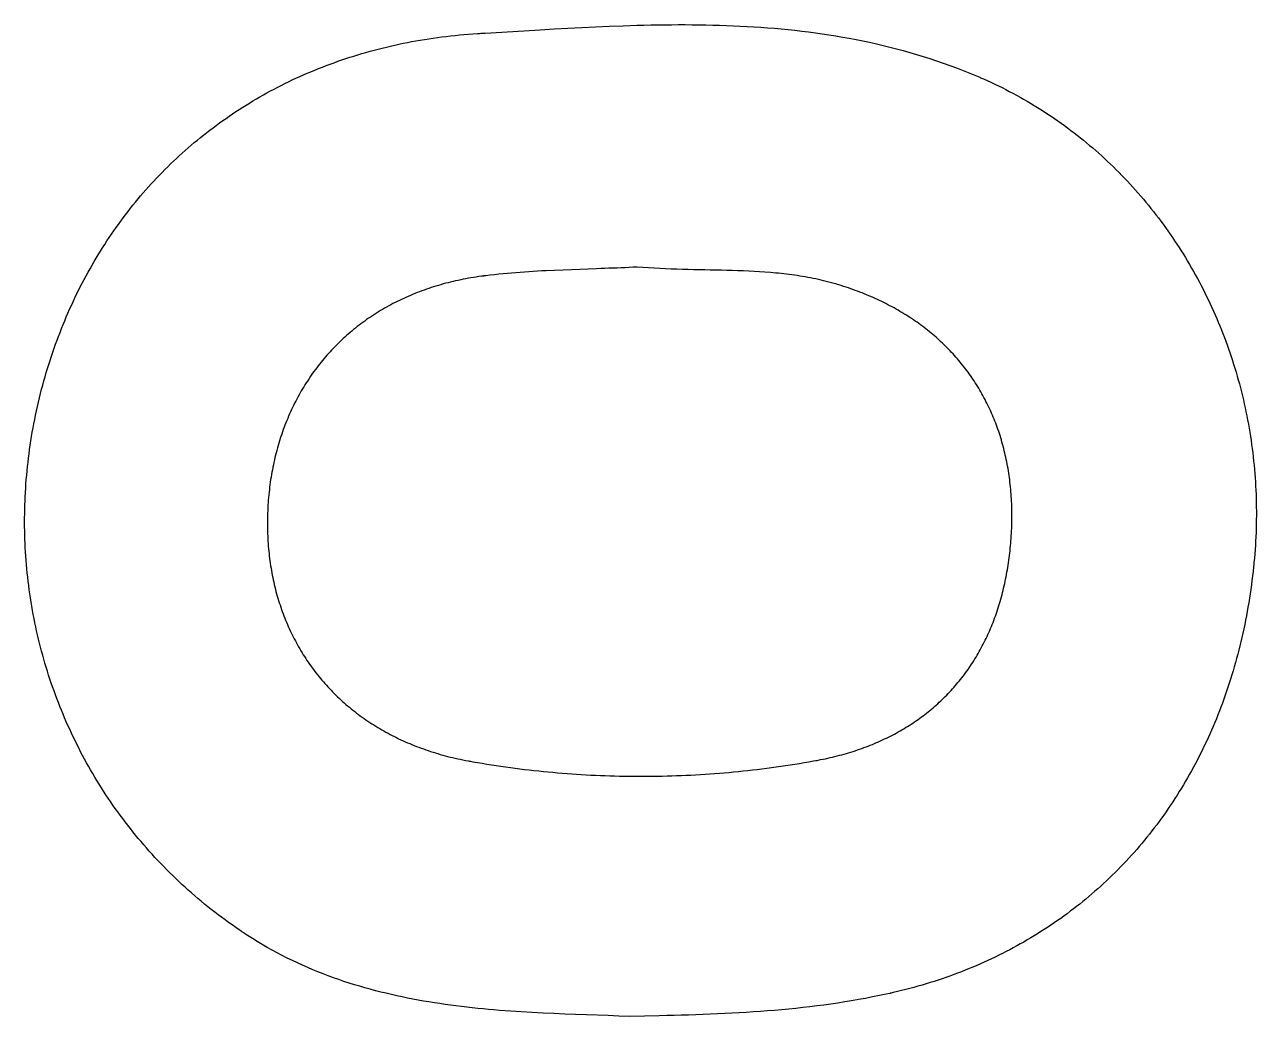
# Model space of a CAD drawing. Extents: x -2412.6 to -2376.5, y -227.2 to -193.2.
# Drawn here: x -2407.043 to -2403.413, y -214.697 to -211.777 of the extents above; entities that cross this region are included whole.
import ezdxf

# ---------------------------------------------------------------- set-up
doc = ezdxf.new("R2010")
doc.units = 0
doc.layers.add('WORK_LAYER', color=254, linetype='CONTINUOUS')

msp = doc.modelspace()

# ---------------------------------------------------------------- linework, layer by layer
at = {"layer": 'WORK_LAYER'}
for points in [[(-2405.26, -214.6974), (-2405.2917, -214.6964), (-2405.3235, -214.6954), (-2405.3873, -214.6933), (-2405.4193, -214.6921), (-2405.4514, -214.6909), (-2405.4834, -214.6895), (-2405.5155, -214.688), (-2405.5476, -214.6863), (-2405.5797, -214.6844), (-2405.6118, -214.6822), (-2405.6439, -214.6798), (-2405.66, -214.6784), (-2405.676, -214.677), (-2405.692, -214.6755), (-2405.708, -214.6739), (-2405.724, -214.6722), (-2405.74, -214.6704), (-2405.756, -214.6686), (-2405.772, -214.6666), (-2405.788, -214.6645), (-2405.8039, -214.6623), (-2405.8198, -214.66), (-2405.8357, -214.6575), (-2405.8516, -214.655), (-2405.8675, -214.6523), (-2405.8833, -214.6495), (-2405.8991, -214.6465), (-2405.9149, -214.6434), (-2405.9307, -214.6402), (-2405.9464, -214.6368), (-2405.9622, -214.6333), (-2405.9779, -214.6296), (-2405.9935, -214.6258), (-2406.0091, -214.6218), (-2406.0247, -214.6176), (-2406.0403, -214.6133), (-2406.0558, -214.6088), (-2406.0713, -214.6042), (-2406.0868, -214.5993), (-2406.1022, -214.5943), (-2406.1176, -214.5891), (-2406.1329, -214.5836), (-2406.1482, -214.578), (-2406.1635, -214.5722), (-2406.1787, -214.5662), (-2406.1939, -214.56), (-2406.209, -214.5536), (-2406.224, -214.547), (-2406.2391, -214.5401), (-2406.254, -214.5331), (-2406.269, -214.5258), (-2406.2838, -214.5183), (-2406.2987, -214.5105), (-2406.3134, -214.5025), (-2406.3281, -214.4943), (-2406.3428, -214.4858), (-2406.3574, -214.4771), (-2406.3719, -214.4681), (-2406.3864, -214.4589), (-2406.4008, -214.4494), (-2406.4026, -214.4482), (-2406.4029, -214.4481), (-2406.4032, -214.4479), (-2406.4038, -214.4474), (-2406.4052, -214.4465), (-2406.4105, -214.4429), (-2406.4211, -214.4356), (-2406.4316, -214.4283), (-2406.4421, -214.4208), (-2406.4525, -214.4133), (-2406.4627, -214.4057), (-2406.4729, -214.398), (-2406.483, -214.3903), (-2406.4931, -214.3824), (-2406.503, -214.3745), (-2406.5129, -214.3666), (-2406.5226, -214.3585), (-2406.5323, -214.3504), (-2406.5419, -214.3422), (-2406.5515, -214.3339), (-2406.5609, -214.3256), (-2406.5703, -214.3171), (-2406.5795, -214.3087), (-2406.5887, -214.3001), (-2406.5978, -214.2915), (-2406.6068, -214.2828), (-2406.6158, -214.274), (-2406.6246, -214.2652), (-2406.6333, -214.2563), (-2406.642, -214.2473), (-2406.6506, -214.2383), (-2406.6591, -214.2292), (-2406.6675, -214.22), (-2406.6758, -214.2108), (-2406.684, -214.2015), (-2406.6922, -214.1921), (-2406.7002, -214.1827), (-2406.7082, -214.1732), (-2406.7161, -214.1637), (-2406.7239, -214.1541), (-2406.7316, -214.1444), (-2406.7392, -214.1347), (-2406.7467, -214.1249), (-2406.7541, -214.1151), (-2406.7615, -214.1052), (-2406.7687, -214.0953), (-2406.7759, -214.0852), (-2406.783, -214.0752), (-2406.79, -214.0651), (-2406.7969, -214.0549), (-2406.8037, -214.0447), (-2406.8104, -214.0344), (-2406.817, -214.024), (-2406.8235, -214.0137), (-2406.83, -214.0032), (-2406.8363, -213.9927), (-2406.8426, -213.9822), (-2406.8487, -213.9716), (-2406.8548, -213.961), (-2406.8608, -213.9503), (-2406.8667, -213.9395), (-2406.8725, -213.9287), (-2406.8782, -213.9179), (-2406.8838, -213.907), (-2406.8893, -213.8961), (-2406.8947, -213.8851), (-2406.9, -213.8741), (-2406.9053, -213.8631), (-2406.9104, -213.852), (-2406.9155, -213.8408), (-2406.9204, -213.8296), (-2406.9253, -213.8184), (-2406.93, -213.8071), (-2406.9347, -213.7958), (-2406.9393, -213.7845), (-2406.9437, -213.7731), (-2406.9481, -213.7617), (-2406.9524, -213.7502), (-2406.9566, -213.7387), (-2406.9607, -213.7272), (-2406.9647, -213.7156), (-2406.9686, -213.704), (-2406.9724, -213.6923), (-2406.9761, -213.6806), (-2406.9797, -213.6689), (-2406.9832, -213.6572), (-2406.9866, -213.6454), (-2406.9899, -213.6336), (-2406.9931, -213.6217), (-2406.9963, -213.6099), (-2406.9993, -213.598), (-2407.0022, -213.586), (-2407.005, -213.5741), (-2407.0077, -213.5621), (-2407.0104, -213.55), (-2407.0129, -213.538), (-2407.0153, -213.5259), (-2407.0176, -213.5138), (-2407.0199, -213.5017), (-2407.022, -213.4895), (-2407.024, -213.4774), (-2407.0259, -213.4652), (-2407.0278, -213.4529), (-2407.0295, -213.4407), (-2407.0311, -213.4284), (-2407.0326, -213.4161), (-2407.034, -213.4038), (-2407.0353, -213.3915), (-2407.0366, -213.3791), (-2407.0377, -213.3668), (-2407.0387, -213.3544), (-2407.0396, -213.342), (-2407.0404, -213.3296), (-2407.0411, -213.3171), (-2407.0417, -213.3047), (-2407.0422, -213.2922), (-2407.0426, -213.2797), (-2407.0429, -213.2672), (-2407.0431, -213.2547), (-2407.0431, -213.2422), (-2407.0431, -213.2296), (-2407.043, -213.2171), (-2407.0428, -213.2045), (-2407.0424, -213.1919), (-2407.042, -213.1794), (-2407.0414, -213.1668), (-2407.0408, -213.1542), (-2407.04, -213.1416), (-2407.0392, -213.1289), (-2407.0382, -213.1163), (-2407.0371, -213.1037), (-2407.0359, -213.0911), (-2407.0346, -213.0784), (-2407.0332, -213.0658), (-2407.0317, -213.0531), (-2407.0301, -213.0405), (-2407.0284, -213.0278), (-2407.0266, -213.0152), (-2407.0246, -213.0025), (-2407.0226, -212.9898), (-2407.0205, -212.9772), (-2407.0182, -212.9645), (-2407.0158, -212.9518), (-2407.0134, -212.9392), (-2407.0108, -212.9265), (-2407.0081, -212.9139), (-2407.0053, -212.9012), (-2407.0024, -212.8886), (-2406.9993, -212.8759), (-2406.9962, -212.8633), (-2406.993, -212.8506), (-2406.9913, -212.8443), (-2406.9897, -212.8381), (-2406.9863, -212.8259), (-2406.9828, -212.8136), (-2406.9793, -212.8015), (-2406.9757, -212.7894), (-2406.9719, -212.7773), (-2406.9681, -212.7653), (-2406.9642, -212.7534), (-2406.9602, -212.7415), (-2406.9561, -212.7297), (-2406.952, -212.7179), (-2406.9477, -212.7062), (-2406.9434, -212.6946), (-2406.9389, -212.683), (-2406.9344, -212.6715), (-2406.9298, -212.66), (-2406.9251, -212.6486), (-2406.9203, -212.6372), (-2406.9155, -212.626), (-2406.9105, -212.6147), (-2406.9055, -212.6036), (-2406.9004, -212.5925), (-2406.8952, -212.5814), (-2406.8899, -212.5705), (-2406.8845, -212.5596), (-2406.8791, -212.5487), (-2406.8735, -212.5379), (-2406.8679, -212.5272), (-2406.8622, -212.5166), (-2406.8564, -212.506), (-2406.8505, -212.4955), (-2406.8446, -212.485), (-2406.8386, -212.4746), (-2406.8324, -212.4643), (-2406.8263, -212.454), (-2406.82, -212.4438), (-2406.8136, -212.4337), (-2406.8072, -212.4236), (-2406.8007, -212.4136), (-2406.7941, -212.4037), (-2406.7874, -212.3939), (-2406.7807, -212.3841), (-2406.7738, -212.3743), (-2406.7669, -212.3647), (-2406.7599, -212.3551), (-2406.7529, -212.3456), (-2406.7457, -212.3362), (-2406.7385, -212.3268), (-2406.7312, -212.3175), (-2406.7239, -212.3083), (-2406.7164, -212.2991), (-2406.7089, -212.29), (-2406.7013, -212.281), (-2406.6936, -212.2721), (-2406.6859, -212.2632), (-2406.6781, -212.2544), (-2406.6702, -212.2457), (-2406.6622, -212.2371), (-2406.6542, -212.2285), (-2406.6461, -212.22), (-2406.6379, -212.2116), (-2406.6296, -212.2032), (-2406.6213, -212.1949), (-2406.6129, -212.1867), (-2406.6044, -212.1786), (-2406.5959, -212.1706), (-2406.5873, -212.1626), (-2406.5786, -212.1547), (-2406.5698, -212.1469), (-2406.561, -212.1392), (-2406.5521, -212.1315), (-2406.5431, -212.1239), (-2406.5341, -212.1164), (-2406.525, -212.109), (-2406.5158, -212.1016), (-2406.5066, -212.0944), (-2406.4973, -212.0872), (-2406.4879, -212.0801), (-2406.4785, -212.0731), (-2406.469, -212.0661), (-2406.4594, -212.0592), (-2406.4497, -212.0525), (-2406.44, -212.0458), (-2406.4303, -212.0391), (-2406.4204, -212.0326), (-2406.4105, -212.0262), (-2406.4005, -212.0198), (-2406.3905, -212.0135), (-2406.3804, -212.0073), (-2406.3703, -212.0012), (-2406.36, -211.9951), (-2406.3497, -211.9892), (-2406.3394, -211.9833), (-2406.329, -211.9776), (-2406.3185, -211.9719), (-2406.308, -211.9663), (-2406.2974, -211.9607), (-2406.2867, -211.9553), (-2406.276, -211.9499), (-2406.2652, -211.9447), (-2406.2544, -211.9395), (-2406.2435, -211.9344), (-2406.2325, -211.9294), (-2406.2215, -211.9245), (-2406.2104, -211.9197), (-2406.1993, -211.915), (-2406.1881, -211.9103), (-2406.1768, -211.9058), (-2406.1655, -211.9013), (-2406.1541, -211.8969), (-2406.1427, -211.8927), (-2406.1312, -211.8885), (-2406.1197, -211.8844), (-2406.1081, -211.8804), (-2406.0964, -211.8765), (-2406.0847, -211.8726), (-2406.0729, -211.8689), (-2406.0611, -211.8653), (-2406.0493, -211.8617), (-2406.0373, -211.8583), (-2406.0253, -211.8549), (-2406.0133, -211.8517), (-2406.0012, -211.8485), (-2405.9891, -211.8454), (-2405.9769, -211.8424), (-2405.9646, -211.8396), (-2405.9523, -211.8368), (-2405.94, -211.8341), (-2405.9276, -211.8315), (-2405.9151, -211.829), (-2405.9026, -211.8266), (-2405.89, -211.8243), (-2405.8774, -211.8221), (-2405.8648, -211.82), (-2405.852, -211.818), (-2405.8393, -211.8161), (-2405.8265, -211.8143), (-2405.8136, -211.8126), (-2405.8007, -211.811), (-2405.7878, -211.8095), (-2405.7748, -211.808), (-2405.7617, -211.8067), (-2405.7486, -211.8055), (-2405.7355, -211.8044), (-2405.7223, -211.8034), (-2405.709, -211.8025), (-2405.7024, -211.8021), (-2405.6991, -211.8019), (-2405.6982, -211.8019), (-2405.6978, -211.8018), (-2405.6975, -211.8018), (-2405.6962, -211.8018), (-2405.6861, -211.8012), (-2405.6048, -211.7964), (-2405.5235, -211.7916), (-2405.4829, -211.7892), (-2405.4422, -211.787), (-2405.4015, -211.7849), (-2405.3608, -211.783), (-2405.3201, -211.7812), (-2405.2794, -211.7797), (-2405.2387, -211.7784), (-2405.2184, -211.7779), (-2405.198, -211.7774), (-2405.1777, -211.7771), (-2405.1574, -211.7768), (-2405.1371, -211.7766), (-2405.1168, -211.7765), (-2405.0965, -211.7765), (-2405.0762, -211.7766), (-2405.0559, -211.7768), (-2405.0356, -211.7771), (-2405.0154, -211.7776), (-2404.9951, -211.7781), (-2404.9749, -211.7788), (-2404.9546, -211.7796), (-2404.9344, -211.7805), (-2404.9142, -211.7816), (-2404.894, -211.7828), (-2404.8738, -211.7841), (-2404.8536, -211.7856), (-2404.8335, -211.7873), (-2404.8134, -211.7891), (-2404.7932, -211.791), (-2404.7731, -211.7932), (-2404.753, -211.7955), (-2404.7329, -211.7979), (-2404.7129, -211.8006), (-2404.6928, -211.8034), (-2404.6728, -211.8064), (-2404.6528, -211.8096), (-2404.6328, -211.813), (-2404.6129, -211.8165), (-2404.5929, -211.8203), (-2404.573, -211.8243), (-2404.5531, -211.8285), (-2404.5332, -211.8329), (-2404.5134, -211.8375), (-2404.4936, -211.8424), (-2404.4738, -211.8475), (-2404.454, -211.8528), (-2404.4342, -211.8583), (-2404.4145, -211.8641), (-2404.3948, -211.8701), (-2404.3751, -211.8764), (-2404.3555, -211.8829), (-2404.3358, -211.8896), (-2404.3162, -211.8967), (-2404.2967, -211.904), (-2404.2771, -211.9115), (-2404.2576, -211.9193), (-2404.2382, -211.9274), (-2404.2284, -211.9316), (-2404.2272, -211.9321), (-2404.2259, -211.9327), (-2404.2231, -211.9339), (-2404.2175, -211.9364), (-2404.2064, -211.9413), (-2404.1954, -211.9464), (-2404.1845, -211.9515), (-2404.1736, -211.9567), (-2404.1628, -211.9621), (-2404.152, -211.9675), (-2404.1413, -211.973), (-2404.1307, -211.9786), (-2404.1201, -211.9844), (-2404.1096, -211.9902), (-2404.0992, -211.996), (-2404.0888, -212.002), (-2404.0785, -212.0081), (-2404.0683, -212.0143), (-2404.0581, -212.0205), (-2404.048, -212.0268), (-2404.038, -212.0333), (-2404.028, -212.0398), (-2404.0181, -212.0464), (-2404.0082, -212.0531), (-2403.9985, -212.0598), (-2403.9888, -212.0667), (-2403.9791, -212.0736), (-2403.9696, -212.0806), (-2403.9601, -212.0878), (-2403.9507, -212.0949), (-2403.9413, -212.1022), (-2403.932, -212.1095), (-2403.9228, -212.117), (-2403.9137, -212.1245), (-2403.9046, -212.1321), (-2403.8956, -212.1397), (-2403.8867, -212.1475), (-2403.8779, -212.1553), (-2403.8691, -212.1632), (-2403.8604, -212.1712), (-2403.8518, -212.1792), (-2403.8432, -212.1873), (-2403.8347, -212.1955), (-2403.8263, -212.2038), (-2403.818, -212.2121), (-2403.8097, -212.2205), (-2403.8015, -212.229), (-2403.7934, -212.2376), (-2403.7854, -212.2462), (-2403.7774, -212.2549), (-2403.7696, -212.2637), (-2403.7618, -212.2725), (-2403.754, -212.2814), (-2403.7464, -212.2904), (-2403.7388, -212.2994), (-2403.7313, -212.3085), (-2403.7239, -212.3177), (-2403.7166, -212.3269), (-2403.7093, -212.3362), (-2403.7021, -212.3456), (-2403.695, -212.355), (-2403.688, -212.3645), (-2403.6811, -212.3741), (-2403.6742, -212.3837), (-2403.6675, -212.3933), (-2403.6608, -212.4031), (-2403.6542, -212.4129), (-2403.6476, -212.4227), (-2403.6412, -212.4326), (-2403.6348, -212.4426), (-2403.6285, -212.4526), (-2403.6224, -212.4627), (-2403.6162, -212.4728), (-2403.6102, -212.483), (-2403.6043, -212.4933), (-2403.5984, -212.5036), (-2403.5926, -212.5139), (-2403.5869, -212.5243), (-2403.5813, -212.5348), (-2403.5758, -212.5453), (-2403.5704, -212.5559), (-2403.565, -212.5665), (-2403.5598, -212.5771), (-2403.5546, -212.5878), (-2403.5495, -212.5986), (-2403.5445, -212.6094), (-2403.5396, -212.6203), (-2403.5348, -212.6312), (-2403.53, -212.6421), (-2403.5254, -212.6531), (-2403.5208, -212.6641), (-2403.5164, -212.6752), (-2403.512, -212.6863), (-2403.5077, -212.6975), (-2403.5035, -212.7087), (-2403.4994, -212.72), (-2403.4954, -212.7313), (-2403.4915, -212.7426), (-2403.4877, -212.754), (-2403.4839, -212.7654), (-2403.4803, -212.7768), (-2403.4767, -212.7883), (-2403.4733, -212.7999), (-2403.4699, -212.8114), (-2403.4666, -212.823), (-2403.4634, -212.8347), (-2403.4604, -212.8464), (-2403.4574, -212.8581), (-2403.4545, -212.8698), (-2403.4517, -212.8816), (-2403.449, -212.8934), (-2403.4464, -212.9052), (-2403.4439, -212.9171), (-2403.4414, -212.929), (-2403.4391, -212.9409), (-2403.4369, -212.9529), (-2403.4348, -212.9649), (-2403.4328, -212.9769), (-2403.4308, -212.989), (-2403.429, -213.001), (-2403.4273, -213.0131), (-2403.4256, -213.0253), (-2403.4241, -213.0374), (-2403.4227, -213.0496), (-2403.4214, -213.0618), (-2403.4201, -213.074), (-2403.419, -213.0863), (-2403.418, -213.0986), (-2403.417, -213.1109), (-2403.4162, -213.1232), (-2403.4155, -213.1355), (-2403.4149, -213.1479), (-2403.4143, -213.1602), (-2403.4139, -213.1726), (-2403.4136, -213.1851), (-2403.4134, -213.1975), (-2403.4133, -213.2099), (-2403.4133, -213.2224), (-2403.4134, -213.2349), (-2403.4136, -213.2474), (-2403.4139, -213.2599), (-2403.4143, -213.2724), (-2403.4149, -213.2849), (-2403.4155, -213.2975), (-2403.4162, -213.3101), (-2403.4171, -213.3226), (-2403.418, -213.3352), (-2403.4191, -213.3478), (-2403.4203, -213.3604), (-2403.4206, -213.3636), (-2403.4207, -213.3651), (-2403.4209, -213.3668), (-2403.4216, -213.3735), (-2403.423, -213.3869), (-2403.4246, -213.4002), (-2403.4262, -213.4135), (-2403.4279, -213.4267), (-2403.4298, -213.4399), (-2403.4317, -213.453), (-2403.4337, -213.4661), (-2403.4358, -213.4791), (-2403.438, -213.4921), (-2403.4403, -213.505), (-2403.4427, -213.5179), (-2403.4451, -213.5307), (-2403.4477, -213.5434), (-2403.4503, -213.5561), (-2403.4531, -213.5688), (-2403.4559, -213.5813), (-2403.4589, -213.5939), (-2403.4619, -213.6063), (-2403.465, -213.6188), (-2403.4682, -213.6311), (-2403.4714, -213.6434), (-2403.4748, -213.6557), (-2403.4783, -213.6678), (-2403.4818, -213.68), (-2403.4855, -213.692), (-2403.4892, -213.7041), (-2403.493, -213.716), (-2403.4969, -213.7279), (-2403.5009, -213.7397), (-2403.5049, -213.7515), (-2403.5091, -213.7632), (-2403.5134, -213.7749), (-2403.5177, -213.7865), (-2403.5221, -213.798), (-2403.5266, -213.8095), (-2403.5312, -213.8209), (-2403.5359, -213.8322), (-2403.5406, -213.8435), (-2403.5455, -213.8547), (-2403.5504, -213.8659), (-2403.5554, -213.877), (-2403.5605, -213.888), (-2403.5657, -213.899), (-2403.5709, -213.9099), (-2403.5763, -213.9207), (-2403.5817, -213.9315), (-2403.5872, -213.9422), (-2403.5928, -213.9528), (-2403.5984, -213.9634), (-2403.6042, -213.9739), (-2403.61, -213.9843), (-2403.6159, -213.9947), (-2403.6219, -214.005), (-2403.628, -214.0153), (-2403.6342, -214.0255), (-2403.6404, -214.0356), (-2403.6467, -214.0456), (-2403.6531, -214.0556), (-2403.6596, -214.0655), (-2403.6661, -214.0753), (-2403.6728, -214.0851), (-2403.6795, -214.0948), (-2403.6863, -214.1044), (-2403.6931, -214.114), (-2403.7001, -214.1235), (-2403.7071, -214.1329), (-2403.7142, -214.1422), (-2403.7214, -214.1515), (-2403.7286, -214.1607), (-2403.7359, -214.1698), (-2403.7433, -214.1789), (-2403.7508, -214.1879), (-2403.7584, -214.1968), (-2403.766, -214.2056), (-2403.7737, -214.2144), (-2403.7815, -214.2231), (-2403.7893, -214.2317), (-2403.7973, -214.2402), (-2403.8053, -214.2487), (-2403.8133, -214.2571), (-2403.8215, -214.2654), (-2403.8297, -214.2737), (-2403.838, -214.2818), (-2403.8464, -214.2899), (-2403.8548, -214.2979), (-2403.8633, -214.3059), (-2403.8719, -214.3137), (-2403.8805, -214.3215), (-2403.8893, -214.3292), (-2403.8981, -214.3368), (-2403.9069, -214.3444), (-2403.9159, -214.3519), (-2403.9249, -214.3592), (-2403.9339, -214.3666), (-2403.9431, -214.3738), (-2403.9523, -214.3809), (-2403.9616, -214.388), (-2403.9709, -214.395), (-2403.9804, -214.4019), (-2403.9899, -214.4088), (-2403.9994, -214.4155), (-2404.009, -214.4222), (-2404.0187, -214.4288), (-2404.0285, -214.4353), (-2404.0383, -214.4417), (-2404.0482, -214.448), (-2404.0582, -214.4543), (-2404.0682, -214.4604), (-2404.0783, -214.4665), (-2404.0885, -214.4725), (-2404.0987, -214.4785), (-2404.109, -214.4843), (-2404.1193, -214.49), (-2404.1297, -214.4957), (-2404.1402, -214.5013), (-2404.1508, -214.5068), (-2404.1614, -214.5122), (-2404.1721, -214.5175), (-2404.1828, -214.5227), (-2404.1936, -214.5279), (-2404.2045, -214.533), (-2404.2154, -214.5379), (-2404.2264, -214.5428), (-2404.2374, -214.5476), (-2404.2485, -214.5523), (-2404.2597, -214.5569), (-2404.271, -214.5615), (-2404.2823, -214.5659), (-2404.2936, -214.5703), (-2404.305, -214.5745), (-2404.3165, -214.5787), (-2404.328, -214.5828), (-2404.3396, -214.5868), (-2404.3513, -214.5907), (-2404.363, -214.5945), (-2404.3748, -214.5982), (-2404.3866, -214.6018), (-2404.3985, -214.6053), (-2404.4105, -214.6088), (-2404.4225, -214.6121), (-2404.4345, -214.6154), (-2404.4467, -214.6185), (-2404.4589, -214.6216), (-2404.4711, -214.6246), (-2404.4834, -214.6274), (-2404.4895, -214.6288), (-2404.4911, -214.6292), (-2404.4919, -214.6294), (-2404.4922, -214.6294), (-2404.4924, -214.6295), (-2404.4937, -214.6298), (-2404.5038, -214.632), (-2404.5242, -214.6363), (-2404.5446, -214.6404), (-2404.5651, -214.6444), (-2404.5855, -214.6481), (-2404.606, -214.6516), (-2404.6265, -214.655), (-2404.647, -214.6582), (-2404.6676, -214.6612), (-2404.6881, -214.6641), (-2404.7088, -214.6667), (-2404.7294, -214.6693), (-2404.7501, -214.6717), (-2404.7708, -214.6739), (-2404.7915, -214.676), (-2404.8123, -214.678), (-2404.8331, -214.6798), (-2404.854, -214.6815), (-2404.8749, -214.6831), (-2404.8958, -214.6846), (-2404.9168, -214.6859), (-2404.9379, -214.6872), (-2404.9589, -214.6884), (-2404.9801, -214.6895), (-2405.0013, -214.6904), (-2405.0225, -214.6914), (-2405.0438, -214.6922), (-2405.0651, -214.6929), (-2405.0865, -214.6936), (-2405.108, -214.6943), (-2405.1295, -214.6948), (-2405.1511, -214.6954), (-2405.1728, -214.6959), (-2405.2163, -214.6967)], [(-2405.2383, -212.4906), (-2405.25, -212.4912), (-2405.2617, -212.4917), (-2405.2735, -212.4923), (-2405.2854, -212.4928), (-2405.2973, -212.4933), (-2405.3092, -212.4938), (-2405.3212, -212.4942), (-2405.3333, -212.4947), (-2405.3454, -212.4951), (-2405.3576, -212.4955), (-2405.3821, -212.4964), (-2405.4068, -212.4973), (-2405.4316, -212.4982), (-2405.4565, -212.4992), (-2405.4816, -212.5002), (-2405.5067, -212.5015), (-2405.5193, -212.5021), (-2405.5319, -212.5029), (-2405.5446, -212.5036), (-2405.5572, -212.5044), (-2405.5699, -212.5053), (-2405.5826, -212.5062), (-2405.5952, -212.5072), (-2405.6079, -212.5082), (-2405.6206, -212.5093), (-2405.6333, -212.5105), (-2405.646, -212.5118), (-2405.6587, -212.5131), (-2405.6713, -212.5145), (-2405.684, -212.516), (-2405.6903, -212.5168), (-2405.6911, -212.5169), (-2405.6912, -212.5169), (-2405.6915, -212.517), (-2405.6919, -212.517), (-2405.6929, -212.5171), (-2405.6968, -212.5176), (-2405.7046, -212.5187), (-2405.7124, -212.5198), (-2405.7201, -212.521), (-2405.7278, -212.5223), (-2405.7354, -212.5236), (-2405.743, -212.525), (-2405.7505, -212.5265), (-2405.7581, -212.528), (-2405.7655, -212.5296), (-2405.773, -212.5312), (-2405.7804, -212.5329), (-2405.7877, -212.5347), (-2405.795, -212.5365), (-2405.8023, -212.5384), (-2405.8095, -212.5403), (-2405.8167, -212.5424), (-2405.8239, -212.5444), (-2405.831, -212.5466), (-2405.838, -212.5488), (-2405.8451, -212.551), (-2405.8521, -212.5533), (-2405.859, -212.5557), (-2405.8659, -212.5581), (-2405.8727, -212.5606), (-2405.8796, -212.5632), (-2405.8863, -212.5658), (-2405.893, -212.5685), (-2405.8997, -212.5712), (-2405.9064, -212.574), (-2405.913, -212.5768), (-2405.9195, -212.5797), (-2405.926, -212.5827), (-2405.9325, -212.5857), (-2405.9389, -212.5888), (-2405.9453, -212.5919), (-2405.9516, -212.5951), (-2405.9579, -212.5983), (-2405.9641, -212.6016), (-2405.9703, -212.605), (-2405.9764, -212.6084), (-2405.9825, -212.6118), (-2405.9886, -212.6154), (-2405.9946, -212.6189), (-2406.0006, -212.6226), (-2406.0065, -212.6262), (-2406.0123, -212.63), (-2406.0181, -212.6338), (-2406.0239, -212.6376), (-2406.0296, -212.6415), (-2406.0353, -212.6454), (-2406.0409, -212.6494), (-2406.0465, -212.6535), (-2406.052, -212.6576), (-2406.0575, -212.6617), (-2406.063, -212.6659), (-2406.0683, -212.6702), (-2406.0737, -212.6745), (-2406.079, -212.6789), (-2406.0842, -212.6833), (-2406.0894, -212.6877), (-2406.0945, -212.6922), (-2406.0996, -212.6968), (-2406.1046, -212.7014), (-2406.1096, -212.706), (-2406.1145, -212.7107), (-2406.1194, -212.7155), (-2406.1243, -212.7203), (-2406.129, -212.7251), (-2406.1338, -212.73), (-2406.1384, -212.735), (-2406.1431, -212.74), (-2406.1476, -212.745), (-2406.1522, -212.7501), (-2406.1566, -212.7552), (-2406.161, -212.7604), (-2406.1654, -212.7656), (-2406.1697, -212.7709), (-2406.174, -212.7762), (-2406.1782, -212.7816), (-2406.1823, -212.787), (-2406.1864, -212.7925), (-2406.1904, -212.798), (-2406.1944, -212.8035), (-2406.1984, -212.8091), (-2406.2022, -212.8147), (-2406.2061, -212.8204), (-2406.2098, -212.8261), (-2406.2135, -212.8319), (-2406.2172, -212.8377), (-2406.2208, -212.8435), (-2406.2243, -212.8494), (-2406.2278, -212.8553), (-2406.2313, -212.8613), (-2406.2346, -212.8673), (-2406.238, -212.8734), (-2406.2412, -212.8794), (-2406.2444, -212.8856), (-2406.2476, -212.8918), (-2406.2507, -212.898), (-2406.2537, -212.9042), (-2406.2567, -212.9105), (-2406.2596, -212.9169), (-2406.2624, -212.9232), (-2406.2652, -212.9296), (-2406.268, -212.9361), (-2406.2707, -212.9426), (-2406.2733, -212.9491), (-2406.2759, -212.9557), (-2406.2784, -212.9623), (-2406.2808, -212.9689), (-2406.2832, -212.9756), (-2406.2855, -212.9823), (-2406.2878, -212.9891), (-2406.29, -212.9959), (-2406.2921, -213.0027), (-2406.2942, -213.0096), (-2406.2962, -213.0165), (-2406.2982, -213.0234), (-2406.3001, -213.0304), (-2406.302, -213.0374), (-2406.3037, -213.0444), (-2406.3054, -213.0515), (-2406.3071, -213.0586), (-2406.3087, -213.0657), (-2406.3102, -213.0729), (-2406.3117, -213.0801), (-2406.3131, -213.0874), (-2406.3144, -213.0946), (-2406.3157, -213.1019), (-2406.3169, -213.1093), (-2406.3181, -213.1167), (-2406.3192, -213.1241), (-2406.3202, -213.1315), (-2406.3211, -213.139), (-2406.322, -213.1465), (-2406.3229, -213.154), (-2406.3236, -213.1616), (-2406.3243, -213.1691), (-2406.325, -213.1768), (-2406.3255, -213.1844), (-2406.326, -213.1921), (-2406.3265, -213.1998), (-2406.3268, -213.2075), (-2406.3271, -213.2153), (-2406.3274, -213.2231), (-2406.3275, -213.227), (-2406.3275, -213.2308), (-2406.3276, -213.2384), (-2406.3277, -213.246), (-2406.3276, -213.2535), (-2406.3275, -213.261), (-2406.3274, -213.2684), (-2406.3272, -213.2759), (-2406.3269, -213.2833), (-2406.3265, -213.2907), (-2406.3261, -213.2981), (-2406.3256, -213.3054), (-2406.325, -213.3127), (-2406.3244, -213.32), (-2406.3237, -213.3272), (-2406.323, -213.3345), (-2406.3221, -213.3417), (-2406.3213, -213.3488), (-2406.3203, -213.356), (-2406.3193, -213.3631), (-2406.3183, -213.3702), (-2406.3171, -213.3772), (-2406.3159, -213.3842), (-2406.3147, -213.3912), (-2406.3133, -213.3982), (-2406.312, -213.4051), (-2406.3105, -213.412), (-2406.309, -213.4189), (-2406.3074, -213.4257), (-2406.3058, -213.4325), (-2406.3041, -213.4393), (-2406.3024, -213.446), (-2406.3005, -213.4528), (-2406.2987, -213.4594), (-2406.2967, -213.4661), (-2406.2947, -213.4727), (-2406.2927, -213.4793), (-2406.2905, -213.4858), (-2406.2884, -213.4923), (-2406.2861, -213.4988), (-2406.2838, -213.5052), (-2406.2815, -213.5117), (-2406.279, -213.518), (-2406.2766, -213.5244), (-2406.274, -213.5307), (-2406.2714, -213.5369), (-2406.2688, -213.5432), (-2406.2661, -213.5494), (-2406.2633, -213.5555), (-2406.2605, -213.5617), (-2406.2576, -213.5677), (-2406.2546, -213.5738), (-2406.2516, -213.5798), (-2406.2486, -213.5858), (-2406.2454, -213.5917), (-2406.2423, -213.5976), (-2406.239, -213.6035), (-2406.2357, -213.6093), (-2406.2324, -213.6151), (-2406.229, -213.6209), (-2406.2255, -213.6266), (-2406.222, -213.6322), (-2406.2184, -213.6379), (-2406.2148, -213.6434), (-2406.2111, -213.649), (-2406.2074, -213.6545), (-2406.2036, -213.66), (-2406.1997, -213.6654), (-2406.1958, -213.6708), (-2406.1919, -213.6761), (-2406.1878, -213.6814), (-2406.1838, -213.6867), (-2406.1797, -213.6919), (-2406.1755, -213.6971), (-2406.1712, -213.7023), (-2406.167, -213.7073), (-2406.1626, -213.7124), (-2406.1582, -213.7174), (-2406.1538, -213.7224), (-2406.1493, -213.7273), (-2406.1447, -213.7322), (-2406.1401, -213.737), (-2406.1355, -213.7418), (-2406.1308, -213.7465), (-2406.126, -213.7512), (-2406.1212, -213.7559), (-2406.1163, -213.7605), (-2406.1114, -213.7651), (-2406.1064, -213.7696), (-2406.1014, -213.7741), (-2406.0964, -213.7785), (-2406.0912, -213.7829), (-2406.0861, -213.7872), (-2406.0809, -213.7915), (-2406.0756, -213.7957), (-2406.0703, -213.7999), (-2406.0649, -213.804), (-2406.0595, -213.8081), (-2406.054, -213.8122), (-2406.0485, -213.8162), (-2406.0429, -213.8201), (-2406.0373, -213.824), (-2406.0316, -213.8279), (-2406.0259, -213.8317), (-2406.0201, -213.8354), (-2406.0143, -213.8391), (-2406.0085, -213.8428), (-2406.0026, -213.8464), (-2405.9966, -213.8499), (-2405.9906, -213.8534), (-2405.9845, -213.8569), (-2405.9784, -213.8603), (-2405.9723, -213.8636), (-2405.9661, -213.8669), (-2405.9599, -213.8702), (-2405.9536, -213.8734), (-2405.9472, -213.8765), (-2405.9409, -213.8796), (-2405.9344, -213.8826), (-2405.928, -213.8856), (-2405.9214, -213.8885), (-2405.9149, -213.8914), (-2405.9083, -213.8942), (-2405.9016, -213.897), (-2405.8949, -213.8997), (-2405.8882, -213.9023), (-2405.8814, -213.9049), (-2405.8746, -213.9075), (-2405.8677, -213.9099), (-2405.8608, -213.9124), (-2405.8538, -213.9147), (-2405.8468, -213.9171), (-2405.8397, -213.9193), (-2405.8326, -213.9215), (-2405.8255, -213.9237), (-2405.8183, -213.9258), (-2405.8111, -213.9278), (-2405.8038, -213.9298), (-2405.7965, -213.9317), (-2405.7892, -213.9336), (-2405.7818, -213.9354), (-2405.7743, -213.9371), (-2405.7668, -213.9388), (-2405.7593, -213.9404), (-2405.7518, -213.942), (-2405.7442, -213.9435), (-2405.7365, -213.9449), (-2405.7327, -213.9456), (-2405.7308, -213.946), (-2405.7298, -213.9461), (-2405.729, -213.9463), (-2405.7221, -213.9475), (-2405.7083, -213.9499), (-2405.6946, -213.9522), (-2405.6808, -213.9544), (-2405.667, -213.9566), (-2405.6532, -213.9587), (-2405.6394, -213.9607), (-2405.6256, -213.9627), (-2405.6117, -213.9646), (-2405.5978, -213.9664), (-2405.584, -213.9682), (-2405.5701, -213.9699), (-2405.5562, -213.9715), (-2405.5423, -213.9731), (-2405.5283, -213.9746), (-2405.5144, -213.976), (-2405.5004, -213.9773), (-2405.4865, -213.9786), (-2405.4725, -213.9799), (-2405.4586, -213.981), (-2405.4446, -213.9821), (-2405.4306, -213.9832), (-2405.4166, -213.9841), (-2405.4026, -213.985), (-2405.3886, -213.9858), (-2405.3745, -213.9866), (-2405.3605, -213.9873), (-2405.3465, -213.9879), (-2405.3325, -213.9884), (-2405.3184, -213.9889), (-2405.3044, -213.9893), (-2405.2904, -213.9897), (-2405.2763, -213.99), (-2405.2623, -213.9902), (-2405.2482, -213.9903), (-2405.2342, -213.9904), (-2405.2201, -213.9904), (-2405.2061, -213.9903), (-2405.192, -213.9902), (-2405.178, -213.99), (-2405.1639, -213.9897), (-2405.1499, -213.9894), (-2405.1359, -213.989), (-2405.1218, -213.9885), (-2405.1078, -213.988), (-2405.0938, -213.9873), (-2405.0797, -213.9867), (-2405.0657, -213.9859), (-2405.0517, -213.9851), (-2405.0377, -213.9842), (-2405.0237, -213.9833), (-2405.0097, -213.9822), (-2404.9957, -213.9812), (-2404.9817, -213.98), (-2404.9678, -213.9788), (-2404.9538, -213.9775), (-2404.9399, -213.9761), (-2404.9259, -213.9747), (-2404.912, -213.9732), (-2404.8981, -213.9717), (-2404.8842, -213.97), (-2404.8703, -213.9683), (-2404.8564, -213.9666), (-2404.8425, -213.9647), (-2404.8287, -213.9629), (-2404.8148, -213.9609), (-2404.801, -213.9589), (-2404.7872, -213.9568), (-2404.7734, -213.9546), (-2404.7596, -213.9524), (-2404.7458, -213.9501), (-2404.7321, -213.9477), (-2404.7184, -213.9453), (-2404.7115, -213.9441), (-2404.7098, -213.9438), (-2404.708, -213.9434), (-2404.7044, -213.9428), (-2404.6973, -213.9414), (-2404.6902, -213.94), (-2404.6831, -213.9385), (-2404.6761, -213.937), (-2404.6692, -213.9354), (-2404.6623, -213.9338), (-2404.6554, -213.9321), (-2404.6485, -213.9304), (-2404.6418, -213.9286), (-2404.635, -213.9268), (-2404.6283, -213.925), (-2404.6216, -213.9231), (-2404.615, -213.9211), (-2404.6084, -213.9191), (-2404.6019, -213.917), (-2404.5954, -213.9149), (-2404.5889, -213.9128), (-2404.5825, -213.9106), (-2404.5761, -213.9083), (-2404.5698, -213.906), (-2404.5635, -213.9037), (-2404.5573, -213.9013), (-2404.5511, -213.8989), (-2404.5449, -213.8964), (-2404.5388, -213.8939), (-2404.5327, -213.8913), (-2404.5267, -213.8886), (-2404.5207, -213.886), (-2404.5148, -213.8833), (-2404.5089, -213.8805), (-2404.503, -213.8777), (-2404.4972, -213.8748), (-2404.4914, -213.8719), (-2404.4857, -213.869), (-2404.48, -213.866), (-2404.4744, -213.8629), (-2404.4688, -213.8599), (-2404.4632, -213.8567), (-2404.4577, -213.8535), (-2404.4522, -213.8503), (-2404.4468, -213.8471), (-2404.4414, -213.8437), (-2404.4361, -213.8404), (-2404.4308, -213.837), (-2404.4256, -213.8335), (-2404.4204, -213.83), (-2404.4152, -213.8265), (-2404.4101, -213.8229), (-2404.405, -213.8193), (-2404.4, -213.8156), (-2404.395, -213.8119), (-2404.3901, -213.8082), (-2404.3852, -213.8044), (-2404.3803, -213.8005), (-2404.3755, -213.7966), (-2404.3708, -213.7927), (-2404.3661, -213.7887), (-2404.3614, -213.7847), (-2404.3568, -213.7806), (-2404.3522, -213.7765), (-2404.3477, -213.7724), (-2404.3432, -213.7682), (-2404.3388, -213.764), (-2404.3344, -213.7597), (-2404.33, -213.7554), (-2404.3257, -213.751), (-2404.3215, -213.7466), (-2404.3172, -213.7422), (-2404.3131, -213.7377), (-2404.309, -213.7332), (-2404.3049, -213.7286), (-2404.3008, -213.724), (-2404.2969, -213.7193), (-2404.2929, -213.7146), (-2404.289, -213.7099), (-2404.2852, -213.7051), (-2404.2814, -213.7003), (-2404.2776, -213.6954), (-2404.2739, -213.6905), (-2404.2703, -213.6856), (-2404.2667, -213.6806), (-2404.2631, -213.6756), (-2404.2596, -213.6705), (-2404.2561, -213.6654), (-2404.2527, -213.6603), (-2404.2493, -213.6551), (-2404.246, -213.6499), (-2404.2427, -213.6446), (-2404.2395, -213.6393), (-2404.2363, -213.6339), (-2404.2331, -213.6286), (-2404.23, -213.6231), (-2404.227, -213.6177), (-2404.224, -213.6122), (-2404.221, -213.6066), (-2404.2181, -213.6011), (-2404.2153, -213.5954), (-2404.2125, -213.5898), (-2404.2097, -213.5841), (-2404.207, -213.5783), (-2404.2043, -213.5726), (-2404.2017, -213.5668), (-2404.1991, -213.5609), (-2404.1966, -213.555), (-2404.1941, -213.5491), (-2404.1917, -213.5431), (-2404.1893, -213.5371), (-2404.187, -213.5311), (-2404.1847, -213.525), (-2404.1825, -213.5189), (-2404.1803, -213.5128), (-2404.1782, -213.5066), (-2404.1761, -213.5003), (-2404.1741, -213.4941), (-2404.1721, -213.4878), (-2404.1702, -213.4814), (-2404.1683, -213.4751), (-2404.1664, -213.4687), (-2404.1646, -213.4622), (-2404.1629, -213.4557), (-2404.1612, -213.4492), (-2404.1596, -213.4427), (-2404.158, -213.4361), (-2404.1564, -213.4295), (-2404.1549, -213.4228), (-2404.1535, -213.4161), (-2404.1521, -213.4094), (-2404.1507, -213.4026), (-2404.1495, -213.3958), (-2404.1482, -213.389), (-2404.147, -213.3821), (-2404.1459, -213.3752), (-2404.1448, -213.3682), (-2404.1437, -213.3613), (-2404.1427, -213.3542), (-2404.1418, -213.3472), (-2404.1409, -213.3401), (-2404.1401, -213.333), (-2404.1393, -213.3259), (-2404.1385, -213.3187), (-2404.1378, -213.3114), (-2404.1372, -213.3042), (-2404.1366, -213.2969), (-2404.1361, -213.2896), (-2404.1356, -213.2822), (-2404.1351, -213.2748), (-2404.1348, -213.2674), (-2404.1344, -213.26), (-2404.1342, -213.2526), (-2404.134, -213.2453), (-2404.1338, -213.2379), (-2404.1337, -213.2306), (-2404.1337, -213.2234), (-2404.1337, -213.2161), (-2404.1338, -213.2089), (-2404.134, -213.2017), (-2404.1342, -213.1946), (-2404.1344, -213.1874), (-2404.1348, -213.1803), (-2404.1351, -213.1732), (-2404.1356, -213.1662), (-2404.1361, -213.1592), (-2404.1366, -213.1522), (-2404.1372, -213.1452), (-2404.1379, -213.1383), (-2404.1386, -213.1314), (-2404.1394, -213.1245), (-2404.1402, -213.1176), (-2404.1411, -213.1108), (-2404.1421, -213.104), (-2404.1431, -213.0973), (-2404.1441, -213.0905), (-2404.1452, -213.0838), (-2404.1464, -213.0771), (-2404.1476, -213.0705), (-2404.1489, -213.0639), (-2404.1503, -213.0573), (-2404.1517, -213.0508), (-2404.1531, -213.0442), (-2404.1546, -213.0377), (-2404.1562, -213.0313), (-2404.1578, -213.0249), (-2404.1595, -213.0185), (-2404.1612, -213.0121), (-2404.163, -213.0058), (-2404.1648, -212.9995), (-2404.1667, -212.9932), (-2404.1687, -212.987), (-2404.1707, -212.9808), (-2404.1727, -212.9746), (-2404.1749, -212.9684), (-2404.177, -212.9623), (-2404.1792, -212.9563), (-2404.1815, -212.9502), (-2404.1838, -212.9442), (-2404.1862, -212.9382), (-2404.1887, -212.9323), (-2404.1912, -212.9264), (-2404.1937, -212.9205), (-2404.1963, -212.9147), (-2404.199, -212.9088), (-2404.2017, -212.9031), (-2404.2044, -212.8973), (-2404.2072, -212.8916), (-2404.2101, -212.886), (-2404.213, -212.8803), (-2404.216, -212.8747), (-2404.219, -212.8692), (-2404.2221, -212.8636), (-2404.2252, -212.8581), (-2404.2284, -212.8527), (-2404.2316, -212.8472), (-2404.2349, -212.8418), (-2404.2383, -212.8365), (-2404.2416, -212.8312), (-2404.2451, -212.8259), (-2404.2486, -212.8206), (-2404.2521, -212.8154), (-2404.2557, -212.8103), (-2404.2594, -212.8051), (-2404.2631, -212.8), (-2404.2668, -212.795), (-2404.2706, -212.7899), (-2404.2745, -212.7849), (-2404.2784, -212.78), (-2404.2823, -212.7751), (-2404.2863, -212.7702), (-2404.2904, -212.7654), (-2404.2945, -212.7606), (-2404.2987, -212.7558), (-2404.3029, -212.7511), (-2404.3071, -212.7464), (-2404.3114, -212.7417), (-2404.3158, -212.7371), (-2404.3202, -212.7326), (-2404.3247, -212.728), (-2404.3292, -212.7235), (-2404.3337, -212.7191), (-2404.3383, -212.7147), (-2404.343, -212.7103), (-2404.3477, -212.706), (-2404.3524, -212.7017), (-2404.3573, -212.6974), (-2404.3621, -212.6932), (-2404.367, -212.689), (-2404.372, -212.6849), (-2404.377, -212.6808), (-2404.382, -212.6768), (-2404.3871, -212.6727), (-2404.3922, -212.6688), (-2404.3974, -212.6648), (-2404.4027, -212.661), (-2404.408, -212.6571), (-2404.4133, -212.6533), (-2404.4187, -212.6495), (-2404.4241, -212.6458), (-2404.4296, -212.6421), (-2404.4351, -212.6385), (-2404.4407, -212.6349), (-2404.4463, -212.6314), (-2404.452, -212.6278), (-2404.4577, -212.6244), (-2404.4635, -212.621), (-2404.4693, -212.6176), (-2404.4752, -212.6142), (-2404.4811, -212.6109), (-2404.487, -212.6077), (-2404.493, -212.6045), (-2404.4991, -212.6013), (-2404.5052, -212.5982), (-2404.5113, -212.5951), (-2404.5175, -212.5921), (-2404.5237, -212.5891), (-2404.53, -212.5862), (-2404.5363, -212.5833), (-2404.5427, -212.5804), (-2404.5491, -212.5776), (-2404.5556, -212.5748), (-2404.5621, -212.5721), (-2404.5686, -212.5695), (-2404.5752, -212.5668), (-2404.5818, -212.5642), (-2404.5885, -212.5617), (-2404.5953, -212.5592), (-2404.602, -212.5568), (-2404.6088, -212.5544), (-2404.6157, -212.552), (-2404.6226, -212.5497), (-2404.6296, -212.5475), (-2404.6366, -212.5452), (-2404.6436, -212.5431), (-2404.6472, -212.542), (-2404.648, -212.5418), (-2404.6485, -212.5416), (-2404.6487, -212.5416), (-2404.6488, -212.5415), (-2404.6498, -212.5412), (-2404.6575, -212.539), (-2404.6653, -212.5368), (-2404.673, -212.5348), (-2404.6808, -212.5328), (-2404.6885, -212.5309), (-2404.6963, -212.529), (-2404.7041, -212.5273), (-2404.7119, -212.5256), (-2404.7197, -212.524), (-2404.7275, -212.5225), (-2404.7353, -212.521), (-2404.7431, -212.5196), (-2404.7509, -212.5183), (-2404.7588, -212.517), (-2404.7666, -212.5158), (-2404.7745, -212.5146), (-2404.7823, -212.5135), (-2404.7902, -212.5125), (-2404.7981, -212.5115), (-2404.806, -212.5106), (-2404.8139, -212.5097), (-2404.8218, -212.5089), (-2404.8297, -212.5081), (-2404.8376, -212.5074), (-2404.8455, -212.5067), (-2404.8614, -212.5055), (-2404.8774, -212.5044), (-2404.8933, -212.5034), (-2404.9093, -212.5026), (-2404.9254, -212.5019), (-2404.9414, -212.5013), (-2404.9576, -212.5007), (-2404.9737, -212.5003), (-2404.9899, -212.4999), (-2405.0062, -212.4995), (-2405.0225, -212.4992), (-2405.0388, -212.4988), (-2405.0552, -212.4985), (-2405.0716, -212.4982), (-2405.0881, -212.4978), (-2405.1046, -212.4973), (-2405.1211, -212.4969), (-2405.1377, -212.4963), (-2405.1544, -212.4956), (-2405.1711, -212.4949), (-2405.1878, -212.494), (-2405.2046, -212.493), (-2405.2214, -212.4919)]]:
    msp.add_lwpolyline(points, close=True, dxfattribs=at)

doc.saveas('drawing.dxf')
